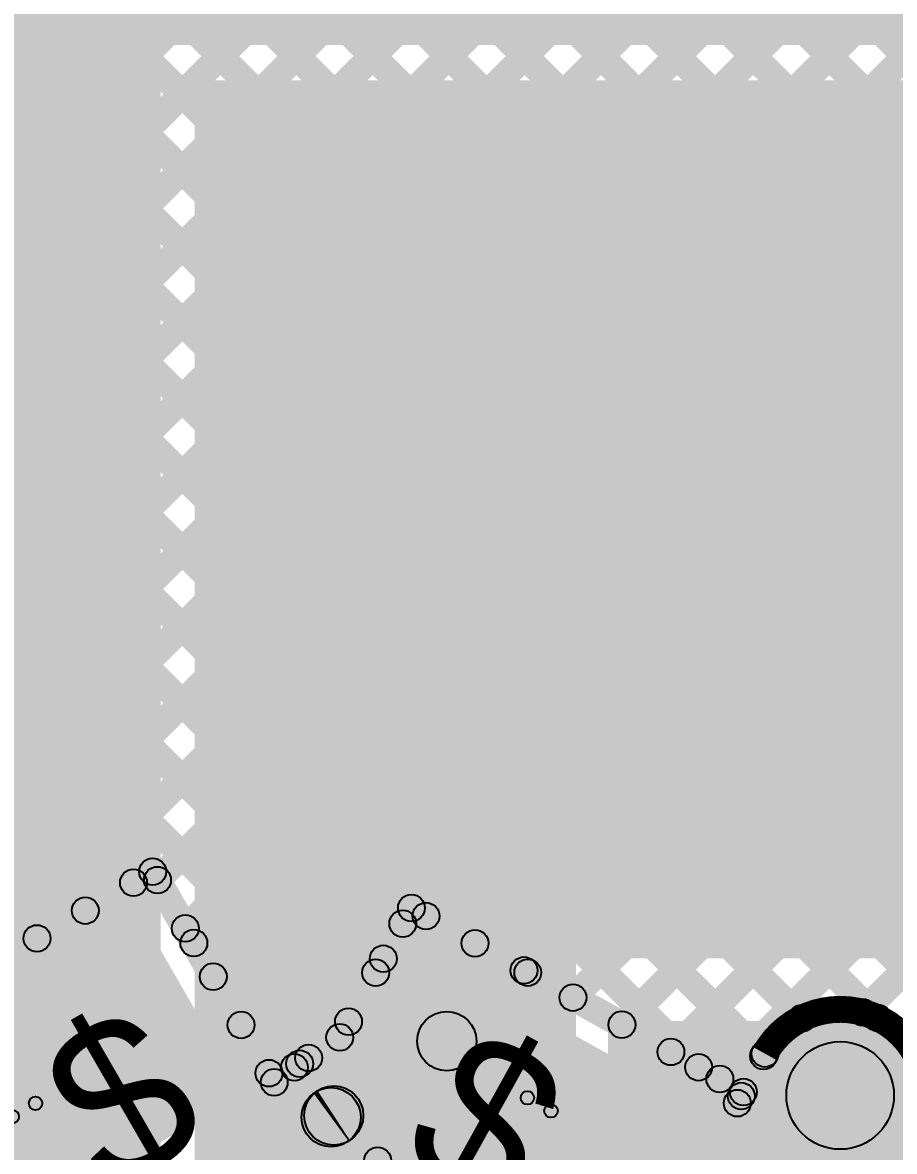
# Model space of a CAD drawing. Header units: millimetres. Extents: x 0.02 to 3.53, y 0 to 2.66.
# Drawn here: x 2.7138 to 3.0378, y 1.4509 to 1.8704 of the extents above; entities that cross this region are included whole.
import ezdxf

# ---------------------------------------------------------------- set-up
doc = ezdxf.new("R2010")
doc.units = ezdxf.units.MM
doc.header["$MEASUREMENT"] = 0
for name, color, linetype in [('BottomLayer', 5, 'Continuous'), ('TopLayer', 1, 'Continuous'), ('TopOverlay', 2, 'Continuous'), ('TopPaste', 8, 'Continuous'), ('TopSolder', 216, 'Continuous'), ('ViaHoleLayer', 16, 'Continuous')]:
    doc.layers.add(name, color=color, linetype=linetype)

# ---------------------------------------------------------------- blocks, each defined once
blk = doc.blocks.new('WS2812B_M____4')
at = {"layer": 'TopLayer'}
for points in [[(-0.09409, 0.05079), (-0.03504, 0.05079), (-0.03504, 0.01142), (-0.09409, 0.01142)], [(0.03504, 0.05079), (0.09409, 0.05079), (0.09409, 0.01142), (0.03504, 0.01142)], [(-0.09409, -0.01142), (-0.03504, -0.01142), (-0.03504, -0.05079), (-0.09409, -0.05079)], [(0.03504, -0.01142), (0.09409, -0.01142), (0.09409, -0.05079), (0.03504, -0.05079)]]:
    blk.add_hatch(color=1, dxfattribs=at).paths.add_polyline_path(points)
at = {"layer": 'TopOverlay'}
h = blk.add_hatch(color=2, dxfattribs=at)
edge = h.paths.add_edge_path()
edge.add_arc((-0.07, 0.07), 0.0025, 0, 360)
h = blk.add_hatch(color=2, dxfattribs=at)
edge = h.paths.add_edge_path()
edge.add_arc((-0.07, 0.07), 0.0025, 0, 360)
for points in [[(-0.07, 0.0675), (-0.07, 0.0725), (0.07, 0.0725), (0.07, 0.0675)], [(-0.0725, 0.07), (-0.0675, 0.07), (-0.0675, 0.06), (-0.0725, 0.06)], [(0.0675, 0.07), (0.0725, 0.07), (0.0725, 0.06), (0.0675, 0.06)], [(-0.0725, -0.06), (-0.0675, -0.06), (-0.0675, -0.07), (-0.0725, -0.07)], [(0.0675, -0.06), (0.0725, -0.06), (0.0725, -0.07), (0.0675, -0.07)], [(-0.07, -0.0725), (-0.07, -0.0675), (0.07, -0.0675), (0.07, -0.0725)]]:
    blk.add_hatch(color=2, dxfattribs=at).paths.add_polyline_path(points)
h = blk.add_hatch(color=2, dxfattribs=at)
edge = h.paths.add_edge_path()
edge.add_arc((0.07, 0.07), 0.0025, 0, 360)
h = blk.add_hatch(color=2, dxfattribs=at)
edge = h.paths.add_edge_path()
edge.add_arc((0.07, 0.07), 0.0025, 0, 360)
h = blk.add_hatch(color=2, dxfattribs=at)
edge = h.paths.add_edge_path()
edge.add_arc((-0.091, 0.061), 0.0025, 0, 360)
h = blk.add_hatch(color=2, dxfattribs=at)
edge = h.paths.add_edge_path()
edge.add_arc((-0.085, 0.061), 0.0025, 0, 360)
h = blk.add_hatch(color=2, dxfattribs=at)
edge = h.paths.add_edge_path()
edge.add_arc((-0.07, 0.06), 0.0025, 0, 360)
h = blk.add_hatch(color=2, dxfattribs=at)
edge = h.paths.add_edge_path()
edge.add_arc((0.07, 0.06), 0.0025, 0, 360)
h = blk.add_hatch(color=2, dxfattribs=at)
edge = h.paths.add_edge_path()
edge.add_arc((-0.07, -0.06), 0.0025, 0, 360)
h = blk.add_hatch(color=2, dxfattribs=at)
edge = h.paths.add_edge_path()
edge.add_arc((0.07, -0.06), 0.0025, 0, 360)
h = blk.add_hatch(color=2, dxfattribs=at)
edge = h.paths.add_edge_path()
edge.add_arc((-0.07, -0.07), 0.0025, 0, 360)
h = blk.add_hatch(color=2, dxfattribs=at)
edge = h.paths.add_edge_path()
edge.add_arc((-0.07, -0.07), 0.0025, 0, 360)
h = blk.add_hatch(color=2, dxfattribs=at)
edge = h.paths.add_edge_path()
edge.add_arc((0.07, -0.07), 0.0025, 0, 360)
h = blk.add_hatch(color=2, dxfattribs=at)
edge = h.paths.add_edge_path()
edge.add_arc((0.07, -0.07), 0.0025, 0, 360)
at = {"layer": 'TopPaste'}
for points in [[(-0.09409, 0.05079), (-0.03504, 0.05079), (-0.03504, 0.01142), (-0.09409, 0.01142)], [(0.03504, 0.05079), (0.09409, 0.05079), (0.09409, 0.01142), (0.03504, 0.01142)], [(-0.09409, -0.01142), (-0.03504, -0.01142), (-0.03504, -0.05079), (-0.09409, -0.05079)], [(0.03504, -0.01142), (0.09409, -0.01142), (0.09409, -0.05079), (0.03504, -0.05079)]]:
    blk.add_hatch(color=8, dxfattribs=at).paths.add_polyline_path(points)
at = {"layer": 'TopSolder'}
for points in [[(-0.09809, 0.05479), (-0.03104, 0.05479), (-0.03104, 0.00742), (-0.09809, 0.00742)], [(0.03104, 0.05479), (0.09809, 0.05479), (0.09809, 0.00742), (0.03104, 0.00742)], [(-0.09809, -0.00742), (-0.03104, -0.00742), (-0.03104, -0.05479), (-0.09809, -0.05479)], [(0.03104, -0.00742), (0.09809, -0.00742), (0.09809, -0.05479), (0.03104, -0.05479)]]:
    blk.add_hatch(color=216, dxfattribs=at).paths.add_polyline_path(points)
at = {"layer": 'TopOverlay', "const_width": 0.005}
blk.add_lwpolyline([(-0.085, 0.061, 1), (-0.091, 0.061, 1)], format="xyb", close=True, dxfattribs=at)
at = {"layer": 'TopOverlay'}
for centre in [(-0.07, 0.07), (-0.07, 0.07), (0.07, 0.07), (0.07, 0.07), (-0.091, 0.061), (-0.085, 0.061), (-0.07, 0.06), (0.07, 0.06), (-0.07, -0.06), (0.07, -0.06), (-0.07, -0.07), (-0.07, -0.07), (0.07, -0.07), (0.07, -0.07)]:
    blk.add_circle(centre, 0.0025, dxfattribs=at)
blk = doc.blocks.new('WS2812B_M____5')
at = {"layer": 'TopLayer'}
for points in [[(-0.09409, 0.05079), (-0.03504, 0.05079), (-0.03504, 0.01142), (-0.09409, 0.01142)], [(0.03504, 0.05079), (0.09409, 0.05079), (0.09409, 0.01142), (0.03504, 0.01142)], [(-0.09409, -0.01142), (-0.03504, -0.01142), (-0.03504, -0.05079), (-0.09409, -0.05079)], [(0.03504, -0.01142), (0.09409, -0.01142), (0.09409, -0.05079), (0.03504, -0.05079)]]:
    blk.add_hatch(color=1, dxfattribs=at).paths.add_polyline_path(points)
at = {"layer": 'TopOverlay'}
h = blk.add_hatch(color=2, dxfattribs=at)
edge = h.paths.add_edge_path()
edge.add_arc((-0.07, 0.07), 0.0025, 0, 360)
h = blk.add_hatch(color=2, dxfattribs=at)
edge = h.paths.add_edge_path()
edge.add_arc((-0.07, 0.07), 0.0025, 0, 360)
for points in [[(0.07, 0.0725), (0.07, 0.0675), (-0.07, 0.0675), (-0.07, 0.0725)], [(-0.0725, 0.07), (-0.0675, 0.07), (-0.0675, 0.06), (-0.0725, 0.06)], [(0.0675, 0.07), (0.0725, 0.07), (0.0725, 0.06), (0.0675, 0.06)], [(-0.0725, -0.06), (-0.0675, -0.06), (-0.0675, -0.07), (-0.0725, -0.07)], [(0.0675, -0.06), (0.0725, -0.06), (0.0725, -0.07), (0.0675, -0.07)], [(0.07, -0.0675), (0.07, -0.0725), (-0.07, -0.0725), (-0.07, -0.0675)]]:
    blk.add_hatch(color=2, dxfattribs=at).paths.add_polyline_path(points)
h = blk.add_hatch(color=2, dxfattribs=at)
edge = h.paths.add_edge_path()
edge.add_arc((0.07, 0.07), 0.0025, 0, 360)
h = blk.add_hatch(color=2, dxfattribs=at)
edge = h.paths.add_edge_path()
edge.add_arc((0.07, 0.07), 0.0025, 0, 360)
h = blk.add_hatch(color=2, dxfattribs=at)
edge = h.paths.add_edge_path()
edge.add_arc((-0.091, 0.061), 0.0025, 0, 360)
h = blk.add_hatch(color=2, dxfattribs=at)
edge = h.paths.add_edge_path()
edge.add_arc((-0.085, 0.061), 0.0025, 0, 360)
h = blk.add_hatch(color=2, dxfattribs=at)
edge = h.paths.add_edge_path()
edge.add_arc((-0.07, 0.06), 0.0025, 0, 360)
h = blk.add_hatch(color=2, dxfattribs=at)
edge = h.paths.add_edge_path()
edge.add_arc((0.07, 0.06), 0.0025, 0, 360)
h = blk.add_hatch(color=2, dxfattribs=at)
edge = h.paths.add_edge_path()
edge.add_arc((-0.07, -0.06), 0.0025, 0, 360)
h = blk.add_hatch(color=2, dxfattribs=at)
edge = h.paths.add_edge_path()
edge.add_arc((0.07, -0.06), 0.0025, 0, 360)
h = blk.add_hatch(color=2, dxfattribs=at)
edge = h.paths.add_edge_path()
edge.add_arc((-0.07, -0.07), 0.0025, 0, 360)
h = blk.add_hatch(color=2, dxfattribs=at)
edge = h.paths.add_edge_path()
edge.add_arc((-0.07, -0.07), 0.0025, 0, 360)
h = blk.add_hatch(color=2, dxfattribs=at)
edge = h.paths.add_edge_path()
edge.add_arc((0.07, -0.07), 0.0025, 0, 360)
h = blk.add_hatch(color=2, dxfattribs=at)
edge = h.paths.add_edge_path()
edge.add_arc((0.07, -0.07), 0.0025, 0, 360)
at = {"layer": 'TopPaste'}
for points in [[(-0.09409, 0.05079), (-0.03504, 0.05079), (-0.03504, 0.01142), (-0.09409, 0.01142)], [(0.03504, 0.05079), (0.09409, 0.05079), (0.09409, 0.01142), (0.03504, 0.01142)], [(-0.09409, -0.01142), (-0.03504, -0.01142), (-0.03504, -0.05079), (-0.09409, -0.05079)], [(0.03504, -0.01142), (0.09409, -0.01142), (0.09409, -0.05079), (0.03504, -0.05079)]]:
    blk.add_hatch(color=8, dxfattribs=at).paths.add_polyline_path(points)
at = {"layer": 'TopSolder'}
for points in [[(-0.09809, 0.05479), (-0.03104, 0.05479), (-0.03104, 0.00742), (-0.09809, 0.00742)], [(0.03104, 0.05479), (0.09809, 0.05479), (0.09809, 0.00742), (0.03104, 0.00742)], [(-0.09809, -0.00742), (-0.03104, -0.00742), (-0.03104, -0.05479), (-0.09809, -0.05479)], [(0.03104, -0.00742), (0.09809, -0.00742), (0.09809, -0.05479), (0.03104, -0.05479)]]:
    blk.add_hatch(color=216, dxfattribs=at).paths.add_polyline_path(points)
at = {"layer": 'TopOverlay', "const_width": 0.005}
blk.add_lwpolyline([(-0.085, 0.061, 1), (-0.091, 0.061, 1)], format="xyb", close=True, dxfattribs=at)
at = {"layer": 'TopOverlay'}
for centre in [(-0.07, 0.07), (-0.07, 0.07), (0.07, 0.07), (0.07, 0.07), (-0.091, 0.061), (-0.085, 0.061), (-0.07, 0.06), (0.07, 0.06), (-0.07, -0.06), (0.07, -0.06), (-0.07, -0.07), (-0.07, -0.07), (0.07, -0.07), (0.07, -0.07)]:
    blk.add_circle(centre, 0.0025, dxfattribs=at)

msp = doc.modelspace()

# ---------------------------------------------------------------- hatches: boundary and pattern name
at = {"layer": 'BottomLayer'}
for points in [[(1.10923, 1.862), (3.28246, 1.862), (3.28246, 1.95806), (1.10923, 1.95806)], [(2.70254, 1.37106), (2.76513, 1.37106), (2.76513, 1.89822), (2.70254, 1.89822)], [(3.18003, 1.84887), (2.77773, 1.84887), (2.77773, 1.52263), (3.18003, 1.52263)], [(2.77773, 1.33287), (2.91946, 1.33287), (2.91946, 1.53247), (2.77773, 1.53247)], [(2.93128, 1.35266), (3.28324, 1.35266), (3.28324, 1.4994), (2.93128, 1.4994)]]:
    msp.add_hatch(color=5, dxfattribs=at).paths.add_polyline_path(points)
h = msp.add_hatch(color=5, dxfattribs=at)
edge = h.paths.add_edge_path()
edge.add_arc((2.74506, 1.50806), 0.01181, 0, 360)
h = msp.add_hatch(color=5, dxfattribs=at)
edge = h.paths.add_edge_path()
edge.add_arc((3.01761, 1.47173), 0.01181, 0, 360)
at = {"layer": 'TopLayer'}
for points in [[(1.81607, 2.65237), (1.82314, 2.65944), (2.99267, 1.48991), (2.9856, 1.48284)], [(1.84436, 2.65237), (1.85143, 2.65944), (3.00693, 1.50394), (2.99986, 1.49687)], [(1.87264, 2.65237), (1.87971, 2.65944), (3.03507, 1.50408), (3.028, 1.49701)], [(1.90092, 2.65237), (1.908, 2.65944), (3.44684, 1.12059), (3.43977, 1.11352)], [(1.92921, 2.65237), (1.93628, 2.65944), (3.44684, 1.14888), (3.43977, 1.14181)], [(1.95749, 2.65237), (1.96456, 2.65944), (3.44684, 1.17716), (3.43977, 1.17009)], [(1.98578, 2.65237), (1.99285, 2.65944), (3.44684, 1.20545), (3.43977, 1.19838)], [(2.01406, 2.65237), (2.02113, 2.65944), (3.44684, 1.23373), (3.43977, 1.22666)], [(2.04235, 2.65237), (2.04942, 2.65944), (3.44684, 1.26202), (3.43977, 1.25494)], [(2.07063, 2.65237), (2.0777, 2.65944), (3.44684, 1.2903), (3.43977, 1.28323)], [(2.09891, 2.65237), (2.10599, 2.65944), (3.44684, 1.31858), (3.43977, 1.31151)], [(2.1272, 2.65237), (2.13427, 2.65944), (3.05715, 1.73656), (3.05008, 1.72949)], [(2.15548, 2.65237), (2.16255, 2.65944), (3.06596, 1.75604), (3.05889, 1.74896)], [(2.18377, 2.65237), (2.19084, 2.65944), (3.07607, 1.77421), (3.069, 1.76714)], [(2.21205, 2.65237), (2.21912, 2.65944), (3.08618, 1.79238), (3.07911, 1.78531)], [(2.24034, 2.65237), (2.24741, 2.65944), (3.09651, 1.81033), (3.08944, 1.80326)], [(2.61261, 1.76103), (2.60554, 1.7681), (3.43977, 2.60233), (3.44684, 2.59526)], [(2.618, 1.73813), (2.61093, 1.7452), (3.43977, 2.57405), (3.44684, 2.56697)], [(2.62893, 1.72077), (2.62186, 1.72785), (3.43977, 2.54576), (3.44684, 2.53869)], [(2.63904, 1.70261), (2.63197, 1.70968), (3.43977, 2.51748), (3.44684, 2.51041)], [(2.64147, 1.67675), (2.6344, 1.68382), (3.43977, 2.48919), (3.44684, 2.48212)], [(2.64114, 1.64814), (2.63407, 1.65521), (3.43977, 2.46091), (3.44684, 2.45384)], [(2.64082, 1.61953), (2.63374, 1.6266), (3.43977, 2.43262), (3.44684, 2.42555)], [(2.64046, 1.59088), (2.63339, 1.59795), (3.43977, 2.40434), (3.44684, 2.39727)], [(2.63532, 1.55746), (2.62825, 1.56453), (3.43977, 2.37606), (3.44684, 2.36898)], [(2.62983, 1.52369), (2.62276, 1.53076), (3.43977, 2.34777), (3.44684, 2.3407)], [(2.62789, 1.49346), (2.62082, 1.50053), (3.43977, 2.31949), (3.44684, 2.31242)], [(2.64356, 1.48085), (2.63649, 1.48792), (3.43977, 2.2912), (3.44684, 2.28413)], [(2.71048, 1.51948), (2.70341, 1.52655), (3.43977, 2.26292), (3.44684, 2.25585)], [(2.76748, 1.54821), (2.76041, 1.55528), (3.18348, 1.97834), (3.19055, 1.97127)], [(2.97643, 1.47431), (2.96936, 1.48138), (3.43977, 1.95179), (3.44684, 1.94472)], [(2.51321, 1.92695), (2.52028, 1.93402), (2.96854, 1.48576), (2.96147, 1.47869)], [(3.0295, 1.49909), (3.02243, 1.50616), (3.43977, 1.92351), (3.44684, 1.91644)], [(2.77784, 1.53027), (2.77077, 1.53734), (3.14627, 1.91285), (3.15334, 1.90577)], [(2.78819, 1.51234), (2.78112, 1.51941), (3.1349, 1.87319), (3.14197, 1.86612)], [(2.55184, 1.86003), (2.55891, 1.8671), (2.90508, 1.52094), (2.89801, 1.51387)], [(2.58228, 1.80131), (2.58935, 1.80838), (2.85863, 1.5391), (2.85156, 1.53203)], [(2.79854, 1.49441), (2.79147, 1.50148), (3.07503, 1.78504), (3.0821, 1.77797)], [(2.60925, 1.74605), (2.61632, 1.75312), (2.84854, 1.5209), (2.84147, 1.51383)], [(2.86725, 1.53483), (2.86018, 1.5419), (3.0496, 1.73133), (3.05668, 1.72426)], [(2.92184, 1.50457), (2.91477, 1.51164), (3.1309, 1.72777), (3.13797, 1.7207)], [(2.94004, 1.49449), (2.93297, 1.50156), (3.14909, 1.71768), (3.15616, 1.71061)], [(2.88545, 1.52475), (2.87838, 1.53182), (3.05706, 1.71051), (3.06414, 1.70343)], [(2.95824, 1.4844), (2.95117, 1.49147), (3.16729, 1.70759), (3.17436, 1.70052)], [(2.63423, 1.69279), (2.6413, 1.69986), (2.83846, 1.50271), (2.83139, 1.49563)], [(2.90365, 1.51466), (2.89657, 1.52173), (3.07465, 1.69981), (3.08172, 1.69274)], [(2.63426, 1.66447), (2.64133, 1.67155), (2.75856, 1.55432), (2.75149, 1.54724)], [(2.63394, 1.63651), (2.64101, 1.64358), (2.74063, 1.54396), (2.73356, 1.53689)], [(2.63362, 1.60855), (2.64069, 1.61562), (2.7227, 1.53361), (2.71563, 1.52654)], [(2.6332, 1.47467), (2.6282, 1.48333), (2.75963, 1.55921), (2.76463, 1.55055)], [(2.7578, 1.55238), (2.76646, 1.55738), (2.81164, 1.47913), (2.80298, 1.47413)], [(2.83604, 1.49088), (2.8273, 1.49573), (2.85394, 1.54379), (2.86268, 1.53894)], [(2.85589, 1.53699), (2.86073, 1.54574), (2.9841, 1.47735), (2.97926, 1.46861)], [(2.796, 1.47223), (2.75774, 1.53849), (2.6471, 1.47461), (2.68535, 1.40835)], [(2.77391, 1.52482), (2.78098, 1.53189), (2.82364, 1.48924), (2.81657, 1.48217)], [(2.8089, 1.47648), (2.80182, 1.48355), (2.84433, 1.52605), (2.8514, 1.51898)], [(2.936, 1.41121), (2.96711, 1.46734), (2.86299, 1.52505), (2.83188, 1.46893)], [(2.81953, 1.47934), (2.81404, 1.4877), (2.82892, 1.49748), (2.83442, 1.48913)], [(2.83546, 1.45511), (2.82338, 1.47349), (2.86539, 1.50111), (2.87748, 1.48273)], [(2.98605, 1.47055), (2.97731, 1.47541), (2.98528, 1.48973), (2.99401, 1.48486)], [(2.81027, 1.47261), (2.80435, 1.48066), (2.81186, 1.48618), (2.81779, 1.47813)], [(3.00466, 1.40734), (2.96971, 1.42679), (3.00013, 1.48146), (3.03508, 1.46201)], [(2.76915, 1.40637), (2.75612, 1.4241), (2.82193, 1.47249), (2.83496, 1.45476)], [(2.98376, 1.46644), (2.97502, 1.4713), (2.97648, 1.47392), (2.98522, 1.46906)], [(3.0412, 1.43803), (3.03246, 1.4429), (3.0412, 1.45861), (3.04994, 1.45374)], [(2.8448, 1.4409), (2.83931, 1.44926), (2.84301, 1.45169), (2.8485, 1.44334)], [(2.84333, 1.44314), (2.84818, 1.45189), (2.93894, 1.40158), (2.9341, 1.39283)]]:
    msp.add_hatch(color=1, dxfattribs=at).paths.add_polyline_path(points)
h = msp.add_hatch(color=1, dxfattribs=at)
edge = h.paths.add_edge_path()
edge.add_arc((2.76213, 1.55488), 0.005, 0, 360)
h = msp.add_hatch(color=1, dxfattribs=at)
edge = h.paths.add_edge_path()
edge.add_arc((2.76213, 1.55488), 0.005, 0, 360)
h = msp.add_hatch(color=1, dxfattribs=at)
edge = h.paths.add_edge_path()
edge.add_arc((2.76395, 1.55174), 0.005, 0, 360)
h = msp.add_hatch(color=1, dxfattribs=at)
edge = h.paths.add_edge_path()
edge.add_arc((2.75503, 1.55078), 0.005, 0, 360)
h = msp.add_hatch(color=1, dxfattribs=at)
edge = h.paths.add_edge_path()
edge.add_arc((2.7371, 1.54043), 0.005, 0, 360)
h = msp.add_hatch(color=1, dxfattribs=at)
edge = h.paths.add_edge_path()
edge.add_arc((2.85831, 1.54137), 0.005, 0, 360)
h = msp.add_hatch(color=1, dxfattribs=at)
edge = h.paths.add_edge_path()
edge.add_arc((2.85831, 1.54137), 0.005, 0, 360)
h = msp.add_hatch(color=1, dxfattribs=at)
edge = h.paths.add_edge_path()
edge.add_arc((2.85509, 1.53556), 0.005, 0, 360)
h = msp.add_hatch(color=1, dxfattribs=at)
edge = h.paths.add_edge_path()
edge.add_arc((2.86371, 1.53837), 0.005, 0, 360)
h = msp.add_hatch(color=1, dxfattribs=at)
edge = h.paths.add_edge_path()
edge.add_arc((2.7743, 1.53381), 0.005, 0, 360)
h = msp.add_hatch(color=1, dxfattribs=at)
edge = h.paths.add_edge_path()
edge.add_arc((2.71916, 1.53007), 0.005, 0, 360)
h = msp.add_hatch(color=1, dxfattribs=at)
edge = h.paths.add_edge_path()
edge.add_arc((2.77745, 1.52836), 0.005, 0, 360)
h = msp.add_hatch(color=1, dxfattribs=at)
edge = h.paths.add_edge_path()
edge.add_arc((2.88191, 1.52828), 0.005, 0, 360)
h = msp.add_hatch(color=1, dxfattribs=at)
edge = h.paths.add_edge_path()
edge.add_arc((2.84786, 1.52252), 0.005, 0, 360)
h = msp.add_hatch(color=1, dxfattribs=at)
edge = h.paths.add_edge_path()
edge.add_arc((2.90011, 1.5182), 0.005, 0, 360)
h = msp.add_hatch(color=1, dxfattribs=at)
edge = h.paths.add_edge_path()
edge.add_arc((2.74506, 1.50806), 0.01181, 0, 360)
h = msp.add_hatch(color=1, dxfattribs=at)
edge = h.paths.add_edge_path()
edge.add_arc((2.78465, 1.51588), 0.005, 0, 360)
h = msp.add_hatch(color=1, dxfattribs=at)
edge = h.paths.add_edge_path()
edge.add_arc((2.84501, 1.51737), 0.005, 0, 360)
h = msp.add_hatch(color=1, dxfattribs=at)
edge = h.paths.add_edge_path()
edge.add_arc((2.90154, 1.5174), 0.005, 0, 360)
h = msp.add_hatch(color=1, dxfattribs=at)
edge = h.paths.add_edge_path()
edge.add_arc((2.91831, 1.50811), 0.005, 0, 360)
h = msp.add_hatch(color=1, dxfattribs=at)
edge = h.paths.add_edge_path()
edge.add_arc((3.02596, 1.50263), 0.005, 0, 360)
h = msp.add_hatch(color=1, dxfattribs=at)
edge = h.paths.add_edge_path()
edge.add_arc((2.79501, 1.49795), 0.005, 0, 360)
h = msp.add_hatch(color=1, dxfattribs=at)
edge = h.paths.add_edge_path()
edge.add_arc((2.83492, 1.49917), 0.005, 0, 360)
h = msp.add_hatch(color=1, dxfattribs=at)
edge = h.paths.add_edge_path()
edge.add_arc((2.87143, 1.49192), 0.011, 0, 360)
h = msp.add_hatch(color=1, dxfattribs=at)
edge = h.paths.add_edge_path()
edge.add_arc((2.9365, 1.49802), 0.005, 0, 360)
h = msp.add_hatch(color=1, dxfattribs=at)
edge = h.paths.add_edge_path()
edge.add_arc((3.00339, 1.5004), 0.005, 0, 360)
h = msp.add_hatch(color=1, dxfattribs=at)
edge = h.paths.add_edge_path()
edge.add_arc((3.03154, 1.50054), 0.005, 0, 360)
h = msp.add_hatch(color=1, dxfattribs=at)
edge = h.paths.add_edge_path()
edge.add_arc((2.83167, 1.49331), 0.005, 0, 360)
h = msp.add_hatch(color=1, dxfattribs=at)
edge = h.paths.add_edge_path()
edge.add_arc((2.83167, 1.49331), 0.005, 0, 360)
h = msp.add_hatch(color=1, dxfattribs=at)
edge = h.paths.add_edge_path()
edge.add_arc((2.8201, 1.4857), 0.005, 0, 360)
h = msp.add_hatch(color=1, dxfattribs=at)
edge = h.paths.add_edge_path()
edge.add_arc((2.9547, 1.48793), 0.005, 0, 360)
h = msp.add_hatch(color=1, dxfattribs=at)
edge = h.paths.add_edge_path()
edge.add_arc((2.98913, 1.48638), 0.005, 0, 360)
h = msp.add_hatch(color=1, dxfattribs=at)
edge = h.paths.add_edge_path()
edge.add_arc((2.98964, 1.48729), 0.005, 0, 360)
h = msp.add_hatch(color=1, dxfattribs=at)
edge = h.paths.add_edge_path()
edge.add_arc((2.98964, 1.48729), 0.005, 0, 360)
h = msp.add_hatch(color=1, dxfattribs=at)
edge = h.paths.add_edge_path()
edge.add_arc((3.01761, 1.47173), 0.02, 0, 360)
h = msp.add_hatch(color=1, dxfattribs=at)
edge = h.paths.add_edge_path()
edge.add_arc((2.80536, 1.48001), 0.005, 0, 360)
h = msp.add_hatch(color=1, dxfattribs=at)
edge = h.paths.add_edge_path()
edge.add_arc((2.81482, 1.48216), 0.005, 0, 360)
h = msp.add_hatch(color=1, dxfattribs=at)
edge = h.paths.add_edge_path()
edge.add_arc((2.81678, 1.48352), 0.005, 0, 360)
h = msp.add_hatch(color=1, dxfattribs=at)
edge = h.paths.add_edge_path()
edge.add_arc((2.965, 1.48222), 0.005, 0, 360)
h = msp.add_hatch(color=1, dxfattribs=at)
edge = h.paths.add_edge_path()
edge.add_arc((2.80731, 1.47663), 0.005, 0, 360)
h = msp.add_hatch(color=1, dxfattribs=at)
edge = h.paths.add_edge_path()
edge.add_arc((2.80731, 1.47663), 0.005, 0, 360)
h = msp.add_hatch(color=1, dxfattribs=at)
edge = h.paths.add_edge_path()
edge.add_arc((2.9729, 1.47785), 0.005, 0, 360)
h = msp.add_hatch(color=1, dxfattribs=at)
edge = h.paths.add_edge_path()
edge.add_arc((3.01761, 1.47173), 0.01181, 0, 360)
h = msp.add_hatch(color=1, dxfattribs=at)
edge = h.paths.add_edge_path()
edge.add_arc((2.98085, 1.47149), 0.005, 0, 360)
h = msp.add_hatch(color=1, dxfattribs=at)
edge = h.paths.add_edge_path()
edge.add_arc((2.98168, 1.47298), 0.005, 0, 360)
h = msp.add_hatch(color=1, dxfattribs=at)
edge = h.paths.add_edge_path()
edge.add_arc((2.98168, 1.47298), 0.005, 0, 360)
h = msp.add_hatch(color=1, dxfattribs=at)
edge = h.paths.add_edge_path()
edge.add_arc((2.82845, 1.46363), 0.011, 0, 360)
h = msp.add_hatch(color=1, dxfattribs=at)
edge = h.paths.add_edge_path()
edge.add_arc((2.82845, 1.46363), 0.011, 0, 360)
h = msp.add_hatch(color=1, dxfattribs=at)
edge = h.paths.add_edge_path()
edge.add_arc((2.82942, 1.4643), 0.011, 0, 360)
h = msp.add_hatch(color=1, dxfattribs=at)
edge = h.paths.add_edge_path()
edge.add_arc((2.82942, 1.4643), 0.011, 0, 360)
h = msp.add_hatch(color=1, dxfattribs=at)
edge = h.paths.add_edge_path()
edge.add_arc((2.97939, 1.46887), 0.005, 0, 360)
h = msp.add_hatch(color=1, dxfattribs=at)
edge = h.paths.add_edge_path()
edge.add_arc((2.84576, 1.44752), 0.005, 0, 360)
h = msp.add_hatch(color=1, dxfattribs=at)
edge = h.paths.add_edge_path()
edge.add_arc((2.84576, 1.44752), 0.005, 0, 360)
at = {"layer": 'ViaHoleLayer'}
h = msp.add_hatch(color=16, dxfattribs=at)
edge = h.paths.add_edge_path()
edge.add_arc((2.74506, 1.50806), 0.00591, 0, 360)
h = msp.add_hatch(color=16, dxfattribs=at)
edge = h.paths.add_edge_path()
edge.add_arc((3.01761, 1.47173), 0.00591, 0, 360)

# ---------------------------------------------------------------- linework, layer by layer
at = {"layer": 'TopLayer'}
for points, const_width in [([(2.98964, 1.48729, -0.773628), (3.04961, 1.47173)], 0.01), ([(2.82845, 1.46363, -0.01344), (2.82942, 1.4643)], 0.022)]:
    msp.add_lwpolyline(points, format="xyb", dxfattribs=dict(at, const_width=const_width))
for centre, radius in [((2.76213, 1.55488), 0.005), ((2.76213, 1.55488), 0.005), ((2.76395, 1.55174), 0.005), ((2.75503, 1.55078), 0.005), ((2.7371, 1.54043), 0.005), ((2.85831, 1.54137), 0.005), ((2.85831, 1.54137), 0.005), ((2.85509, 1.53556), 0.005), ((2.86371, 1.53837), 0.005), ((2.7743, 1.53381), 0.005), ((2.71916, 1.53007), 0.005), ((2.77745, 1.52836), 0.005), ((2.88191, 1.52828), 0.005), ((2.84786, 1.52252), 0.005), ((2.90011, 1.5182), 0.005), ((2.78465, 1.51588), 0.005), ((2.84501, 1.51737), 0.005), ((2.90154, 1.5174), 0.005), ((2.91831, 1.50811), 0.005), ((3.02596, 1.50263), 0.005), ((2.79501, 1.49795), 0.005), ((2.83492, 1.49917), 0.005), ((2.87143, 1.49192), 0.011), ((2.9365, 1.49802), 0.005), ((3.00339, 1.5004), 0.005), ((3.03154, 1.50054), 0.005), ((2.83167, 1.49331), 0.005), ((2.83167, 1.49331), 0.005), ((2.8201, 1.4857), 0.005), ((2.9547, 1.48793), 0.005), ((2.98913, 1.48638), 0.005), ((2.98964, 1.48729), 0.005), ((2.98964, 1.48729), 0.005), ((3.01761, 1.47173), 0.02), ((2.80536, 1.48001), 0.005), ((2.81482, 1.48216), 0.005), ((2.81678, 1.48352), 0.005), ((2.965, 1.48222), 0.005), ((2.80731, 1.47663), 0.005), ((2.80731, 1.47663), 0.005), ((2.9729, 1.47785), 0.005), ((2.98085, 1.47149), 0.005), ((2.98168, 1.47298), 0.005), ((2.98168, 1.47298), 0.005), ((2.82845, 1.46363), 0.011), ((2.82845, 1.46363), 0.011), ((2.82942, 1.4643), 0.011), ((2.82942, 1.4643), 0.011), ((2.97939, 1.46887), 0.005), ((2.84576, 1.44752), 0.005), ((2.84576, 1.44752), 0.005)]:
    msp.add_circle(centre, radius, dxfattribs=at)

# ---------------------------------------------------------------- block references
for name, p, rotation in [('WS2812B_M____5', (2.69301, 1.3732), 120), ('WS2812B_M____4', (2.92868, 1.37568), 61)]:
    msp.add_blockref(name, p, dxfattribs=dict(rotation=rotation))

# ---------------------------------------------------------------- texts
at = {"layer": 'TopOverlay'}
for rotation, p in [(30, (2.74644, 1.43373)), (331, (2.85214, 1.44743))]:
    msp.add_text('$', height=0.06, rotation=rotation, dxfattribs=at).set_placement(p)

doc.saveas('drawing.dxf')
